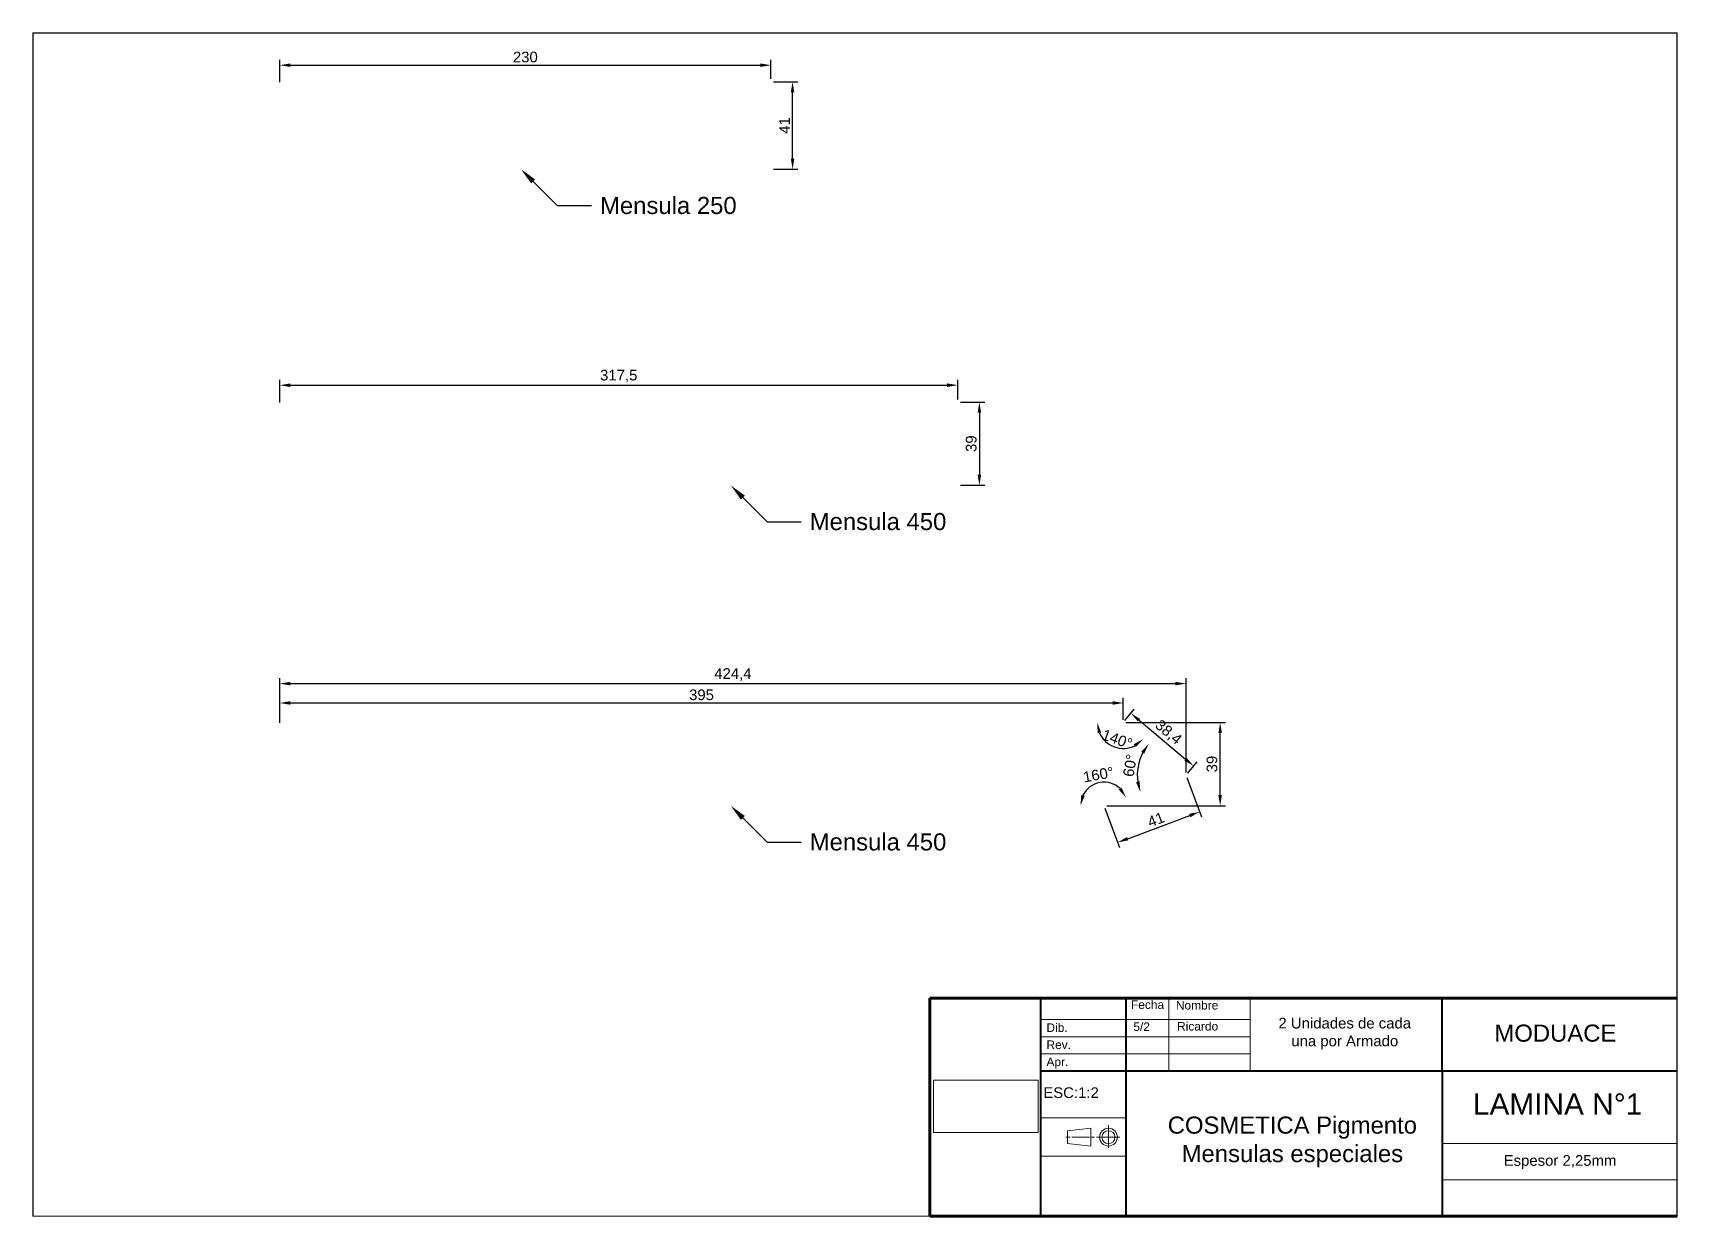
# Paper-space layout 'Mensulas' of a CAD drawing. Header units: millimetres. Extents: x 25 to 410, y 10 to 287.
import ezdxf
from ezdxf import colors
from ezdxf.entities.mleader import LeaderData, LeaderLine
from ezdxf.math import Vec2, Vec3

# ---------------------------------------------------------------- set-up
doc = ezdxf.new("R2010")
doc.units = ezdxf.units.MM
doc.layers.add('logo', color=7, linetype='Continuous', lineweight=13, true_color=0xffffff)
doc.layers.add('PDF4_Texto', color=7, linetype='Continuous')
doc.layers.add('Rotulo', color=7, linetype='Continuous', lineweight=20)
doc.styles.add('Annotative', font='arial.ttf')
doc.styles.add('PDF Arial', font='arial.ttf')
doc.styles.get("Standard").update_dxf_attribs({"font": 'arial.ttf'})
doc.dimstyles.new('ISO-25', dxfattribs={"dimtxt": 2.5, "dimasz": 2.5, "dimexe": 1.25, "dimexo": 0.625, "dimtad": 1, "dimtxsty": 'Standard', "dimcen": 2.5, "dimadec": 0, "dimazin": 0, "dimtfac": 1, "dimtmove": 0, "dimatfit": 3, "dimfxl": 1, "dimarcsym": 0})
picture_1 = doc.add_image_def('image1.jpg', size_in_pixel=(62, 31))

# ---------------------------------------------------------------- blocks, each defined once
blk = doc.blocks.new('*D259')
at = {"color": 0, "lineweight": -2, "transparency": 16777216}
for p, q in [((82.81, 275.46), (82.81, 280.68)), ((85.31, 279.43), (195.31, 279.43)), ((197.81, 276.21), (197.81, 280.68))]:
    blk.add_line(p, q, dxfattribs=at)
at = {"color": 0, "transparency": 16777216}
for points in [[(85.31, 279.85), (85.31, 279.02), (82.81, 279.43)], [(195.31, 279.85), (195.31, 279.02), (197.81, 279.43)]]:
    blk.add_solid(points, dxfattribs=at)
at = {"layer": 'Defpoints', "color": 0, "transparency": 16777216}
for p in [(197.81, 279.43), (82.81, 274.83), (197.81, 275.58)]:
    blk.add_point(p, dxfattribs=at)
at = {"color": 0, "transparency": 16777216, "insert": (140.31, 281.34), "char_height": 2.5, "attachment_point": 5}
blk.add_mtext('230', dxfattribs=at)
blk = doc.blocks.new('*D260')
at = {"color": 0, "lineweight": -2, "transparency": 16777216}
for p, q in [((82.81, 200.46), (82.81, 205.77)), ((85.31, 204.52), (239.06, 204.52)), ((241.56, 201.21), (241.56, 205.77))]:
    blk.add_line(p, q, dxfattribs=at)
at = {"color": 0, "transparency": 16777216}
for points in [[(85.31, 204.94), (85.31, 204.1), (82.81, 204.52)], [(239.06, 204.94), (239.06, 204.1), (241.56, 204.52)]]:
    blk.add_solid(points, dxfattribs=at)
at = {"layer": 'Defpoints', "color": 0, "transparency": 16777216}
for p in [(241.56, 204.52), (241.56, 200.58), (82.81, 199.83)]:
    blk.add_point(p, dxfattribs=at)
at = {"color": 0, "transparency": 16777216, "insert": (162.18, 206.65), "char_height": 2.5, "attachment_point": 5}
blk.add_mtext('317,5', dxfattribs=at)
blk = doc.blocks.new('*D261')
at = {"color": 0, "lineweight": -2, "transparency": 16777216}
for p, q in [((82.81, 125.46), (82.81, 135.91)), ((295.01, 113.87), (295.01, 135.91)), ((85.31, 134.66), (292.51, 134.66))]:
    blk.add_line(p, q, dxfattribs=at)
at = {"color": 0, "transparency": 16777216}
for points in [[(85.31, 135.08), (85.31, 134.24), (82.81, 134.66)], [(292.51, 135.08), (292.51, 134.24), (295.01, 134.66)]]:
    blk.add_solid(points, dxfattribs=at)
at = {"layer": 'Defpoints', "color": 0, "transparency": 16777216}
for p in [(295.01, 134.66), (82.81, 124.83), (295.01, 113.25)]:
    blk.add_point(p, dxfattribs=at)
at = {"color": 0, "transparency": 16777216, "insert": (188.91, 136.79), "char_height": 2.5, "attachment_point": 5}
blk.add_mtext('424,4', dxfattribs=at)
blk = doc.blocks.new('*D262')
at = {"color": 0, "lineweight": -2, "transparency": 16777216}
for p, q in [((82.81, 125.46), (82.81, 131.37)), ((280.31, 126.21), (280.31, 131.37)), ((277.81, 130.12), (85.31, 130.12))]:
    blk.add_line(p, q, dxfattribs=at)
at = {"color": 0, "transparency": 16777216}
for points in [[(85.31, 130.54), (85.31, 129.71), (82.81, 130.12)], [(277.81, 130.54), (277.81, 129.71), (280.31, 130.12)]]:
    blk.add_solid(points, dxfattribs=at)
at = {"layer": 'Defpoints', "color": 0, "transparency": 16777216}
for p in [(82.81, 130.12), (82.81, 124.83), (280.31, 125.58)]:
    blk.add_point(p, dxfattribs=at)
at = {"color": 0, "transparency": 16777216, "insert": (181.56, 132.03), "char_height": 2.5, "attachment_point": 5}
blk.add_mtext('395', dxfattribs=at)
blk = doc.blocks.new('*D263')
at = {"color": 0, "lineweight": -2, "transparency": 16777216}
blk.add_arc((280.31, 125.58), 6.09, 203.6981, 296.3019, dxfattribs=at)
at = {"color": 0, "transparency": 16777216}
for points in [[(274.32, 123.05), (275.14, 123.22), (274.22, 125.58)], [(282.75, 120.45), (283.26, 119.8), (284.97, 121.67)]]:
    blk.add_solid(points, dxfattribs=at)
at = {"layer": 'Defpoints', "color": 0, "transparency": 16777216}
for p in [(83.56, 125.58), (280.31, 125.58), (280.31, 125.58), (276.13, 121.16), (295.01, 113.25)]:
    blk.add_point(p, dxfattribs=at)
at = {"color": 0, "transparency": 16777216, "insert": (278.88, 121.65), "char_height": 2.5, "attachment_point": 5, "rotation": 340}
blk.add_mtext('140°', dxfattribs=at)
blk = doc.blocks.new('*D264')
at = {"color": 0, "lineweight": -2, "transparency": 16777216}
blk.add_arc((275.81, 106.08), 5.5, 46.7394, 153.7078, dxfattribs=at)
at = {"color": 0, "transparency": 16777216}
for points in [[(271.29, 108.42), (270.47, 108.61), (270.31, 106.08)], [(279.92, 110.32), (279.23, 109.86), (280.96, 108)]]:
    blk.add_solid(points, dxfattribs=at)
at = {"layer": 'Defpoints', "color": 0, "transparency": 16777216}
for p in [(295.01, 113.25), (277.36, 111.36), (188.82, 106.08), (275.81, 106.08), (275.81, 106.08)]:
    blk.add_point(p, dxfattribs=at)
at = {"color": 0, "transparency": 16777216, "insert": (274.49, 113.36), "char_height": 2.5, "attachment_point": 5, "rotation": 10.2236}
blk.add_mtext('160°', dxfattribs=at)
blk = doc.blocks.new('*D265')
at = {"color": 0, "lineweight": -2, "transparency": 16777216}
blk.add_arc((295.01, 113.25), 11.41, 152.5843, 187.8629, dxfattribs=at)
at = {"color": 0, "transparency": 16777216}
for points in [[(284.54, 118.73), (285.23, 118.27), (286.28, 120.58)], [(284.12, 111.79), (283.31, 111.58), (284.33, 109.26)]]:
    blk.add_solid(points, dxfattribs=at)
at = {"layer": 'Defpoints', "color": 0, "transparency": 16777216}
for p in [(280.31, 125.58), (284.29, 117.12), (295.01, 113.25), (295.01, 113.25), (275.81, 106.08)]:
    blk.add_point(p, dxfattribs=at)
at = {"color": 0, "transparency": 16777216, "insert": (281.9, 115.5), "char_height": 2.5, "attachment_point": 5, "rotation": 80.2236}
blk.add_mtext('60°', dxfattribs=at)
blk = doc.blocks.new('*D266')
at = {"color": 0, "lineweight": -2, "transparency": 16777216}
for p, q in [((280.71, 126.06), (282.89, 128.67)), ((284.01, 126.1), (294.88, 116.98)), ((295.41, 113.72), (297.6, 116.33))]:
    blk.add_line(p, q, dxfattribs=at)
at = {"color": 0, "transparency": 16777216}
for points in [[(284.27, 126.42), (283.74, 125.78), (282.09, 127.71)], [(295.15, 117.3), (294.61, 116.66), (296.8, 115.37)]]:
    blk.add_solid(points, dxfattribs=at)
at = {"layer": 'Defpoints', "color": 0, "transparency": 16777216}
for p in [(280.31, 125.58), (295.01, 113.25), (296.8, 115.37)]:
    blk.add_point(p, dxfattribs=at)
at = {"color": 0, "transparency": 16777216, "insert": (290.81, 123.17), "char_height": 2.5, "attachment_point": 5, "rotation": 320}
blk.add_mtext('38,4', dxfattribs=at)
blk = doc.blocks.new('*D267')
at = {"color": 0, "lineweight": -2, "transparency": 16777216}
for p, q in [((295.23, 112.66), (298.66, 103.47)), ((276.03, 105.5), (279.45, 96.31)), ((281.36, 98.36), (295.88, 103.77))]:
    blk.add_line(p, q, dxfattribs=at)
at = {"color": 0, "transparency": 16777216}
for points in [[(295.73, 104.16), (296.02, 103.38), (298.22, 104.65)], [(281.21, 98.75), (281.5, 97.97), (279.01, 97.49)]]:
    blk.add_solid(points, dxfattribs=at)
at = {"layer": 'Defpoints', "color": 0, "transparency": 16777216}
for p in [(295.01, 113.25), (275.81, 106.08), (298.22, 104.65)]:
    blk.add_point(p, dxfattribs=at)
at = {"color": 0, "transparency": 16777216, "insert": (287.96, 102.83), "char_height": 2.5, "attachment_point": 5, "rotation": 20.4472}
blk.add_mtext('41', dxfattribs=at)
blk = doc.blocks.new('*D268')
at = {"color": 0, "lineweight": -2, "transparency": 16777216}
for p, q in [((242.18, 200.58), (247.87, 200.58)), ((246.62, 198.08), (246.62, 183.58)), ((242.18, 181.08), (247.87, 181.08))]:
    blk.add_line(p, q, dxfattribs=at)
at = {"color": 0, "transparency": 16777216}
for points in [[(246.21, 198.08), (247.04, 198.08), (246.62, 200.58)], [(246.21, 183.58), (247.04, 183.58), (246.62, 181.08)]]:
    blk.add_solid(points, dxfattribs=at)
at = {"layer": 'Defpoints', "color": 0, "transparency": 16777216}
for p in [(241.56, 200.58), (241.56, 181.08), (246.62, 181.08)]:
    blk.add_point(p, dxfattribs=at)
at = {"color": 0, "transparency": 16777216, "insert": (244.72, 190.83), "char_height": 2.5, "attachment_point": 5, "rotation": 90}
blk.add_mtext('39', dxfattribs=at)
blk = doc.blocks.new('*D269')
at = {"color": 0, "lineweight": -2, "transparency": 16777216}
for p, q in [((198.43, 275.58), (204.13, 275.58)), ((202.88, 257.58), (202.88, 273.08)), ((198.43, 255.08), (204.13, 255.08))]:
    blk.add_line(p, q, dxfattribs=at)
at = {"color": 0, "transparency": 16777216}
for points in [[(202.47, 273.08), (203.3, 273.08), (202.88, 275.58)], [(202.47, 257.58), (203.3, 257.58), (202.88, 255.08)]]:
    blk.add_solid(points, dxfattribs=at)
at = {"layer": 'Defpoints', "color": 0, "transparency": 16777216}
for p in [(197.81, 275.58), (202.88, 275.58), (197.81, 255.08)]:
    blk.add_point(p, dxfattribs=at)
at = {"color": 0, "transparency": 16777216, "insert": (201, 265.33), "char_height": 2.5, "attachment_point": 5, "rotation": 90}
blk.add_mtext('41', dxfattribs=at)
blk = doc.blocks.new('*D270')
at = {"color": 0, "lineweight": -2, "transparency": 16777216}
for p, q in [((280.93, 125.58), (304.25, 125.58)), ((303, 108.58), (303, 123.08)), ((276.43, 106.08), (304.25, 106.08))]:
    blk.add_line(p, q, dxfattribs=at)
at = {"color": 0, "transparency": 16777216}
for points in [[(302.58, 123.08), (303.41, 123.08), (303, 125.58)], [(302.58, 108.58), (303.41, 108.58), (303, 106.08)]]:
    blk.add_solid(points, dxfattribs=at)
at = {"layer": 'Defpoints', "color": 0, "transparency": 16777216}
for p in [(280.31, 125.58), (303, 125.58), (275.81, 106.08)]:
    blk.add_point(p, dxfattribs=at)
at = {"color": 0, "transparency": 16777216, "insert": (301.1, 115.83), "char_height": 2.5, "attachment_point": 5, "rotation": 90}
blk.add_mtext('39', dxfattribs=at)

psp = doc.layouts.new('Mensulas')

# ---------------------------------------------------------------- linework, layer by layer
for p, q in [((25, 287), (410, 287)), ((25, 287), (25, 10)), ((410, 10), (410, 287))]:
    psp.add_line(p, q)
at = {"layer": 'Rotulo', "lineweight": 60}
for p, q in [((235, 10), (235, 61)), ((235, 61), (410, 61)), ((235, 10), (410, 10))]:
    psp.add_line(p, q, dxfattribs=at)
at = {"layer": 'Rotulo', "lineweight": 40}
for p, q in [((261, 10), (261, 61)), ((281, 10), (281, 61)), ((355, 44), (355, 61)), ((261, 44), (410, 44)), ((355, 44), (355, 10))]:
    psp.add_line(p, q, dxfattribs=at)
at = {"layer": 'Rotulo', "lineweight": 20}
for p, q in [((291, 44), (291, 61)), ((310, 44), (310, 61)), ((261, 33), (281, 33)), ((355, 27), (410, 27)), ((261, 24), (281, 24)), ((355, 18.5), (410, 18.5))]:
    psp.add_line(p, q, dxfattribs=at)
at = {"layer": 'Rotulo'}
for p, q in [((261, 56), (310, 56)), ((261, 52), (310, 52)), ((261, 48), (310, 48)), ((276.8501, 31.3252), (276.8501, 25.977)), ((267.8627, 28.4819), (266.8632, 28.4819)), ((267.2757, 29.9978), (272.7188, 30.5578)), ((267.2757, 29.9978), (267.2757, 26.9659)), ((267.2757, 26.9659), (272.7188, 26.4059)), ((268.268, 28.4819), (272.4371, 28.4819)), ((272.7188, 30.5578), (272.7188, 26.4059)), ((273.6027, 28.4819), (272.7267, 28.4819)), ((274.0265, 28.4819), (279.5091, 28.4819)), ((410, 10), (25, 10))]:
    psp.add_line(p, q, dxfattribs=at)
for radius in [2.0759, 1.5159]:
    psp.add_circle((276.8501, 28.4819), radius, dxfattribs=at)

# ---------------------------------------------------------------- texts
at = {"insert": (382.5842, 22.6509), "char_height": 2.5, "attachment_point": 5}
psp.add_mtext_dynamic_manual_height_columns('Espesor 2,25mm', width=55, gutter_width=12.5, heights=[0], dxfattribs=at)
at = {"layer": 'PDF4_Texto', "insert": (332.1768, 52.7179), "char_height": 2.500015, "width": 31.969617, "attachment_point": 5, "style": 'PDF Arial'}
psp.add_mtext('2 Unidades de cada una por Armado', dxfattribs=at)
at = {"layer": 'PDF4_Texto', "insert": (319.9097, 27.3685), "char_height": 4.000023, "attachment_point": 5, "style": 'PDF Arial'}
psp.add_mtext('COSMETICA Pigmento\\PMensulas especiales', dxfattribs=at)
at = {"layer": 'Rotulo', "attachment_point": 1}
for s, insert, char_height, width in [('{\\fArial|b0|i0|c0|p0;\\H0.6667x;Fecha}', (282.1199, 60.5), 3, 19.13511), ('{\\fArial|b0|i0|c0|p0;\\H0.6667x;Nombre}', (292.6299, 60.3589), 3, 19.13511), ('{\\fArial|b0|i0|c0|p0;Dib.}', (262.3269, 55.1166), 2, 18.575986), ('5/2', (282.6813, 55.3442), 2, 36.644615), ('Ricardo', (292.9138, 55.4433), 2, 36.644615), ('{\\fArial|b0|i0|c0|p0;MODUACE}', (367.2239, 54.8416), 4, 58.901736), ('{\\fArial|b0|i0|c0|p0;Rev.}', (262.3269, 51.1166), 2, 18.575986), ('{\\fArial|b0|i0|c0|p0;Apr.}', (262.3269, 47.1166), 2, 18.575986), ('ESC:1:2', (261.5864, 40.1521), 2.5, 17.499369)]:
    psp.add_mtext(s, dxfattribs=dict(at, insert=insert, char_height=char_height, width=width))
at = {"layer": 'Rotulo', "insert": (362.1798, 38.7143), "char_height": 5, "width": 53.740761, "attachment_point": 1, "style": 'Annotative'}
psp.add_mtext('\\pxql;LAMINA N°1', dxfattribs=at)

# ---------------------------------------------------------------- dimensions: what is measured, and where the dimension line sits
for base, p1, p2, picture, middle in [((197.807, 279.433), (82.807, 274.8345), (197.807, 275.5845), '*D259', (140.307, 281.3353)), ((241.557, 204.5185), (82.807, 199.8345), (241.557, 200.5845), '*D260', (162.182, 206.6459)), ((82.807, 130.1231), (280.307, 125.5845), (82.807, 124.8345), '*D262', (181.557, 132.0254))]:
    dim = psp.add_linear_dim(base=base, p1=p1, p2=p2, dimstyle='ISO-25', override={"dimlfac": -2})
    dim.commit()
    dim.dimension.update_dxf_attribs({"geometry": picture, "text_midpoint": middle})
for base, p1, p2, picture, middle in [((202.8828, 275.5845), (197.807, 255.0845), (197.807, 275.5845), '*D269', (201.0027, 265.3345)), ((246.6244, 181.0845), (241.557, 200.5845), (241.557, 181.0845), '*D268', (244.7221, 190.8345))]:
    dim = psp.add_linear_dim(base=base, p1=p1, p2=p2, angle=90, dimstyle='ISO-25', override={"dimlfac": -2})
    dim.commit()
    dim.dimension.update_dxf_attribs({"geometry": picture, "text_midpoint": middle})
dim = psp.add_linear_dim(base=(295.0126, 134.6592), p1=(82.807, 124.8345), p2=(295.0126, 113.245), text='424,4', dimstyle='ISO-25', override={"dimlfac": -2})
dim.commit()
dim.dimension.update_dxf_attribs({"geometry": '*D261', "text_midpoint": (188.9098, 136.7866)})
dim = psp.add_aligned_dim(p1=(280.307, 125.5845), p2=(295.0126, 113.245), distance=2.7741, text='38,4', dimstyle='ISO-25')
dim.commit()
dim.dimension.update_dxf_attribs({"geometry": '*D266', "text_midpoint": (290.8104, 123.1696)})
for base, line1, line2, picture, middle in [((276.1294, 121.1565), ((280.307, 125.5845), (295.0126, 113.245)), ((83.557, 125.5845), (280.307, 125.5845)), '*D263', (278.8752, 121.6508)), ((284.285, 117.118), ((280.307, 125.5845), (295.0126, 113.245)), ((275.807, 106.0845), (295.0126, 113.245)), '*D265', (281.8991, 115.5046)), ((277.3558, 111.3578), ((275.807, 106.0845), (295.0126, 113.245)), ((275.807, 106.0845), (188.8214, 106.0845)), '*D264', (274.494, 113.3646))]:
    dim = psp.add_angular_dim_2l(base=base, line1=line1, line2=line2, dimstyle='ISO-25')
    dim.commit()
    dim.dimension.update_dxf_attribs({"geometry": picture, "text_midpoint": middle})
dim = psp.add_linear_dim(base=(302.9978, 125.5845), p1=(275.807, 106.0845), p2=(280.307, 125.5845), angle=90, text='39', dimstyle='ISO-25')
dim.commit()
dim.dimension.update_dxf_attribs({"geometry": '*D270', "text_midpoint": (301.0956, 115.8345)})
dim = psp.add_aligned_dim(p1=(275.807, 106.0845), p2=(295.0126, 113.245), distance=-9.1776, text='41', dimstyle='ISO-25', override={"dimlfac": -2})
dim.commit()
dim.dimension.update_dxf_attribs({"geometry": '*D267', "text_midpoint": (287.9591, 102.827)})

# ---------------------------------------------------------------- pictures from other files: only their frames are drawn
at = {"layer": 'logo'}
image = psp.add_image(picture_1, insert=(235.9068, 29.6084), size_in_units=(24.4925, 12.2462), dxfattribs=at)
image.dxf.flags = 7

# ---------------------------------------------------------------- leaders
ml = psp.add_multileader_mtext('Standard')
ml.set_content('Mensula 250', color=256)
ml.set_leader_properties()
ml.build(insert=Vec2(0, 0))
ctx = ml.context
ctx.base_point, ctx.plane_origin = Vec3(155.7977, 246.5663), Vec3(139.3124, 255.0515)
notes = []
notes.append((ctx, [(0, (1, 1, 0), (147.7977, 246.5663), (1, 0), 8, [(0, [(139.3124, 255.0515)], 0, [])])]))
ctx.mtext.insert, ctx.mtext.flow_direction = Vec3(157.7977, 248.6004), 5
ml = psp.add_multileader_mtext('Standard')
ml.set_content('Mensula 450', color=256)
ml.set_leader_properties()
ml.build(insert=Vec2(0, 0))
ctx = ml.context
ctx.base_point, ctx.plane_origin = Vec3(204.9019, 172.5663), Vec3(188.4166, 181.0515)
notes.append((ctx, [(0, (1, 1, 0), (196.9019, 172.5663), (1, 0), 8, [(0, [(188.4166, 181.0515)], 0, [])])]))
ctx.mtext.insert, ctx.mtext.flow_direction = Vec3(206.9019, 174.6004), 5
ml = psp.add_multileader_mtext('Standard')
ml.set_content('Mensula 450', color=256)
ml.set_leader_properties()
ml.build(insert=Vec2(0, 0))
ctx = ml.context
ctx.base_point, ctx.plane_origin = Vec3(204.9019, 97.5663), Vec3(188.4166, 106.0515)
notes.append((ctx, [(0, (1, 1, 0), (196.9019, 97.5663), (1, 0), 8, [(0, [(188.4166, 106.0515)], 0, [])])]))
ctx.mtext.insert, ctx.mtext.flow_direction = Vec3(206.9019, 99.6004), 5
for ctx, leaders in notes:
    for number, flags, end, landing, length, lines in leaders:
        leader = LeaderData()
        leader.index, (leader.has_last_leader_line, leader.has_dogleg_vector, leader.attachment_direction) = number, flags
        leader.last_leader_point, leader.dogleg_vector, leader.dogleg_length = Vec3(end), Vec3(landing), length
        for number, points, colour, breaks in lines:
            line = LeaderLine()
            line.index, line.vertices, line.color, line.breaks = number, Vec3.list(points), colors.encode_raw_color(colour), breaks
            leader.lines.append(line)
        ctx.leaders.append(leader)

doc.saveas('drawing.dxf')
